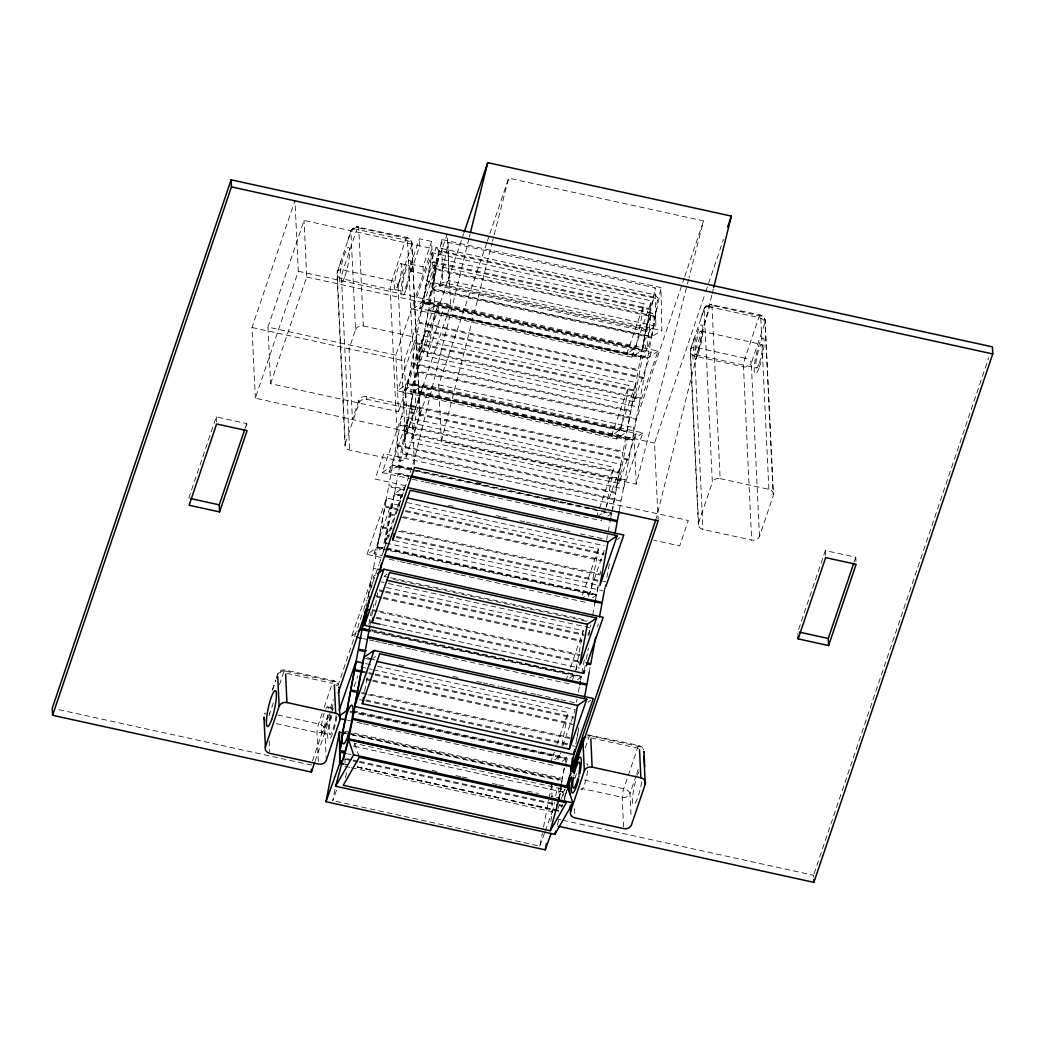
<?xml version="1.0" encoding="UTF-8"?>
<svg xmlns="http://www.w3.org/2000/svg" width="1045" height="1045" viewBox="0 0 1045 1045"><rect width="100%" height="100%" fill="white"/><g stroke="black" fill="none" stroke-linecap="round" stroke-linejoin="round"><path stroke-width="0.75" stroke-dasharray="5 3.75" d="M650.839 315.499L646.711 349.853L643.798 341.571L653.752 323.78M558.997 798.733L560.708 787.943M560.838 787.107L559.088 797.949L551.159 796.225M561.087 785.553L562.092 779.361L344.589 732.192M651.649 336.712L655.202 317.301L436.118 269.806L432.552 289.204L651.649 336.712L661.838 330.56L660.976 287.597L441.721 239.488L432.395 288.603L651.649 336.712L660.976 287.597M368.336 595.545L371.262 579.753L351.773 636.105L354.947 636.797M381.294 557.494L366.991 554.359L377.415 546.953L386.48 498.008L400.784 501.143M366.286 606.766L367.122 602.273M368.232 596.29L369.63 588.792M369.812 587.826L373.431 568.362L378.199 569.394M598.132 587.172L596.669 595.062L377.415 546.953L381.033 527.49L390.569 529.554M412.644 309.124L423.068 301.718L432.134 252.772L651.388 300.882L642.322 349.827L631.898 357.233L412.644 309.124L432.134 252.772M371.511 587.316L373.574 576.252L376.161 574.502M368.924 624.231L371.223 611.769M399.321 505.271L391.353 503.533L383.267 547.162L373.979 553.759L381.947 555.509M408.308 476.206L389.197 472.013L398.485 465.417L406.57 421.788L613.65 467.219L606.427 506.185M404.415 390.268L413.702 383.672L421.788 340.03L628.868 385.474L620.782 429.116L611.482 435.713L404.415 390.268L421.788 340.03M419.633 308.523L428.92 301.927L437.006 258.285L644.086 303.729L636 347.371L626.7 353.968L419.633 308.523L437.006 258.285M404.049 440.755L413.206 391.757L423.552 384.743L642.806 432.852L623.303 488.864L404.049 440.755L423.552 384.743M419.267 359.01L428.424 310.012L438.769 302.998L658.023 351.107L638.521 407.119L419.267 359.01L438.769 302.998M385.03 542.943L394.174 493.932L404.533 486.931L385.03 542.943L602.691 590.699M370.113 624.649L370.949 620.155M371.693 616.184L373.914 604.206M383.659 551.878L386.728 535.406L389.903 536.098M386.911 534.439L390.53 514.976L395.297 516.008M375.364 605.368L377.702 592.881M398.876 507.439L400.927 496.519M411.782 438.025L419.946 394.344L429.168 388.087L411.782 438.025L618.862 483.469L636.248 433.531L407.85 383.463L397.427 390.869L616.681 438.978L627.104 431.572L636.17 382.627L416.916 334.518L397.427 390.869M427 356.28L435.164 312.599L444.386 306.342L427 356.28L634.08 401.724L651.466 351.786L423.068 301.718L426.765 282.215L645.862 329.724L642.166 349.226L423.068 301.718M364.653 691.215L367.566 675.619M554.595 759.859L559.911 756.097L560.486 752.975M561.923 745.189L567.997 712.455L373.666 669.819M575.991 669.675L583.214 630.71L384.103 587.016M598.432 548.965L581.046 599.203L590.347 592.606L598.432 548.965L405.695 506.668M564.222 767.905L562.275 778.381L352.701 732.95M565.332 761.923L566.638 754.96M576.474 702.109L577.023 699.118M578.329 692.156L579.439 686.16M580.55 680.177L581.111 677.173L371.537 631.742M581.856 673.215L584.364 659.735M588.897 635.334L590.856 624.858M592.711 614.891L594.932 602.913M595.493 599.921L596.329 595.428L389.942 550.676M598.184 585.474L596.512 594.461L377.415 546.953M600.875 571.027L600.313 574.018L398.681 530.298M606.622 540.108L607.458 535.615M608.203 531.657L609.875 522.67M610.985 516.687L611.547 513.683L392.45 466.174L388.831 485.638L404.702 489.086M612.004 511.214L615.348 493.253L396.264 445.745M612.174 511.736L620.952 464.372L401.698 416.263L382.209 472.614L410.803 478.884M618.862 483.469L627.013 439.775L636.248 433.531M634.08 401.724L642.231 358.03L651.466 351.786M584.573 668.63L585.161 665.456M586.336 659.134L588.4 648.07M575.847 743.935L578.917 727.477M589.21 672.144L590.608 664.659M597.649 626.791L598.21 623.787M604.702 588.91L605.538 584.416M606.845 577.454L609.627 562.484M619.371 510.156L621.043 501.169L401.946 453.661L398.315 473.124L409.431 475.54M576.801 738.737L578.865 727.673M439.736 286.173L448.057 242.375L655.124 287.819L655.894 326.118L646.816 331.605L439.736 286.173L448.827 280.674L655.894 326.118M646.816 331.605L655.124 287.819M569.865 775.86L570.727 771.354L569.146 775.834M334.922 789.537L332.767 800.679L337.052 788.727M335.954 801.371L539.834 846.11L542.303 833.374M543.531 827.013L548.756 799.961M549.069 798.367L551.525 785.644M550.741 821.357L554.412 802.377M555.64 796.042L557.168 788.139M468.957 238.652L414.225 460.349L379.479 563.02M469.349 237.071L470.132 233.91M711.789 295.278L656.325 518.294M712.181 293.697L713.356 288.942M688.629 279.237L636.248 484.162L441.356 441.395L492.13 242.78M492.535 241.199L493.736 236.47M494.141 234.903L508.654 178.146L703.546 220.913L689.034 277.656M564.444 799.451L566.86 790.373L564.326 798.132M345.359 777.545L347.044 771.341M353.811 746.509L354.66 743.4L561.727 788.831L566.364 802.691M559.193 798.145L561.727 788.831M557.429 824.936L558.709 820.234M563.412 803.004L566.821 790.477M347.841 240.546C349.683 235.582 350.441 225.629 358.108 226.843L356.28 226.843L407.08 237.437L409.888 238.913L411.769 241.957L420.103 414.434M701.077 318.046C702.932 313.082 703.69 303.141 711.345 304.343L709.516 304.356L760.316 314.95L763.137 316.426L765.005 319.47L773.431 493.762M436.209 247.378L438.613 250.434L657.71 297.943L655.293 294.886L436.052 247.312L431.428 261.237L650.526 308.745L655.15 294.821M188.792 498.165L216.289 416.916L246.738 423.604L246.947 427.849M255.333 398.21L252.002 327.49L294.977 200.549L298.308 271.269L255.333 398.21L407.589 431.624L450.565 304.67L447.234 233.949L404.258 360.904L407.589 431.624M267.951 327.085L304.056 220.443L431.951 248.514L395.846 355.143L398.524 411.717L270.616 383.659L267.951 327.085L395.846 355.143M245.183 428.202L246.738 423.604M270.616 383.659L306.721 277.016L304.056 220.443M355.535 329.684A6.335 5.251 -2.7 0 1 363.346 325.935L358.722 227.849A6.335 1.097 -77.6 0 0 356.841 229.391A6.335 3.37 18.7 0 0 350.911 231.598L355.535 329.684L349.069 348.795L352.4 419.515L358.879 400.405A6.335 5.251 -2.7 0 1 366.69 396.656L415.414 407.354L415.531 409.98A6.335 5.251 -2.7 0 1 419.907 416.393L406.152 457.018A6.335 5.251 -2.7 0 1 398.341 460.754L349.618 450.068A6.335 5.251 -2.7 0 1 345.242 443.655L337.169 272.222L350.911 231.598A6.335 5.251 -2.7 0 1 358.722 227.849L407.445 238.547A6.335 5.251 -2.7 0 1 411.821 244.961L419.907 416.393M345.242 443.655L358.997 403.03L358.879 400.405M431.611 241.434L423.016 266.828L423.356 273.894L411.168 271.23L410.842 264.15L419.437 238.769L431.611 241.434L434.615 305.088L398.524 411.717M411.168 271.23L419.763 245.836L419.437 238.769M272.562 689.883L275.619 680.857M269.101 715.812A6.335 1.097 -77.6 0 1 269.819 713.265L274.404 699.719M279.498 684.671L283.574 672.64A6.335 1.097 -77.6 0 1 285.455 671.099L334.178 681.784A6.335 5.251 -2.7 0 1 338.28 684.697M414.421 464.594L410.894 389.628L461.59 239.854M462.112 238.312L463.68 233.675M322.108 713.421L318.542 723.95A6.335 1.097 -77.6 0 0 316.988 732.558L318.477 764.026M324.146 707.4L332.297 683.325A6.335 1.097 -77.6 0 1 334.178 681.784M441.356 441.395L438.691 384.821L486.722 242.923M487.244 241.382L489.334 235.216M489.857 233.675L508.654 178.146M328.104 714.754L311.096 765.031L57.018 709.281M330.168 708.667L333.264 699.523M337.888 685.873L363.255 610.92M363.778 609.379L366.913 600.104M367.435 598.563L378.956 564.561M332.95 704.748L324.799 728.822L326.21 758.709M315.028 761.439L333.081 708.118M636.248 484.162L633.583 427.588L684.227 277.983M684.749 276.442L703.546 220.913M658.167 520.88L654.51 443.093L705.205 293.305M705.728 291.764L723.506 239.266M557.795 809.339L560.891 800.209M561.413 798.68L564.496 789.537M570.635 775.73L571.654 772.725M561.23 807.276L562.262 804.232M574.881 778.512A6.335 1.097 -77.6 0 1 575.024 778.042L576.553 773.535M585.213 747.959L588.779 737.417A6.335 1.097 -77.6 0 1 590.66 735.876L639.383 746.574A6.335 5.251 -2.7 0 1 643.707 749.983M698.569 522.996L712.324 482.372L704.16 309.098A6.335 5.251 -2.7 0 1 711.958 305.362L760.682 316.047A6.335 5.251 -2.7 0 1 765.058 322.461L773.235 495.735L759.48 536.359A6.335 5.251 -2.7 0 1 751.668 540.095L702.945 529.41A6.335 5.251 -2.7 0 1 698.569 522.996L690.405 349.722L704.16 309.098A6.335 3.37 18.7 0 1 710.077 306.903A6.335 1.097 -77.6 0 1 711.958 305.362L720.136 478.623A6.335 5.251 -2.7 0 0 712.324 482.372M636.118 775.56L630.004 793.612L631.115 817.046M636.627 774.045L638.665 768.036M855.973 561.478L855.777 557.246L825.328 550.558L797.818 631.807L797.949 634.628M854.222 561.844L855.777 557.246M814.068 873.738L988.753 357.677M272.314 690.17L275.762 680.021M276.246 678.571C276.834 674.247 279.955 668.787 285.102 669.989L333.812 680.674L336.19 681.758L338.253 684.357M389.197 472.013L406.57 421.788M366.991 554.359L386.48 498.008M373.979 553.759L391.353 503.533M354.072 686.813L357.756 676.154M626.7 353.968L644.086 303.729M631.898 357.233L651.388 300.882M611.482 435.713L628.868 385.474M616.681 438.978L636.17 382.627M596.264 517.458L598.903 509.842M599.425 508.327L613.65 467.219M605.682 508.536L601.463 520.723L455.293 488.642M606.204 507.008L620.952 464.372M588.348 596.368L604.676 549.161M565.828 680.948L568.467 673.333M570.57 667.246L583.214 630.71M572.608 679.642L578.93 661.367M587.878 635.478L590.516 627.862L385.566 582.888M550.61 762.693L554.294 752.034M556.933 744.419L567.997 712.455M557.912 759.859L560.015 753.772M562.654 746.156L575.299 709.607L375.116 665.678M340.97 260.858L336.96 274.182L345.046 445.614M694.207 338.358L690.196 351.695L698.373 524.956M604.284 591.052L605.342 588.021M539.834 846.11L544.654 832.669M545.19 831.18L552.152 811.769L551.995 798.72M351.76 229.43L350.989 230.971M704.996 306.93L704.226 308.484M382.209 472.614L392.633 465.208L403.866 404.872L622.964 452.38L619.332 471.844L400.248 424.335M351.773 636.105L356.985 632.395M597.596 516.517L604.232 511.802M607.981 516.086L611.887 513.317L392.633 465.208L414.865 470.028M592.763 597.831L596.669 595.062M569.812 678.114L575.129 674.352L371.236 629.612M577.545 679.59L581.451 676.807L371.733 630.788L581.294 676.206M562.328 761.335L566.233 758.552L350.153 711.136M658.023 351.107L647.665 358.122L636.444 418.457L417.347 370.949L420.965 351.486L640.062 398.994M384.273 576.161L386.911 574.371M642.806 432.852L632.447 439.867L621.226 500.202L402.129 452.694L405.747 433.231L624.845 480.739M373.117 658.232L375.756 656.443M617.308 539.416L619.907 537.666M588.165 702.031L590.765 700.281M432.395 288.603L442.584 282.45L661.838 330.56M587.421 734.818L639.031 745.464L642.166 747.227L643.524 749.265M644.047 377.585L424.949 330.076L428.581 310.613L647.665 358.122L428.424 310.012M643.864 378.551L424.766 331.043L421.148 350.506L640.245 398.014M415.466 342.59L634.55 390.098L638.181 370.635L419.084 323.127L407.85 383.463L626.948 430.971L630.566 411.508L411.482 364M415.283 343.557L634.38 391.065L630.749 410.528L411.652 363.02M628.829 459.33L409.731 411.821L413.363 392.358L632.447 439.867L413.206 391.757M628.646 460.296L409.549 412.788L405.93 432.251L625.028 479.759M400.065 425.302L619.162 472.81L615.531 492.273L396.434 444.765M416.446 470.368L535.523 496.192M537.104 496.532L559.336 501.352M560.93 501.704L565.685 502.736M567.278 503.076L583.149 506.511M584.743 506.864L589.498 507.896M591.091 508.236L611.73 512.716M409.248 476.507L398.145 474.103L394.514 493.567L402.456 495.291M404.519 490.066L388.649 486.617L385.03 506.08L397.727 508.837M448.501 505.271L453.256 506.303M472.314 510.43L477.069 511.462M496.127 515.603L500.895 516.635M502.475 516.975L507.243 518.006M519.94 520.763L524.708 521.795M526.288 522.134L531.056 523.166M532.636 523.519L537.404 524.551M538.998 524.89L548.52 526.954M550.101 527.307L554.869 528.339M556.462 528.679L570.74 531.774M580.275 533.838L605.669 539.351M402.273 496.257L394.331 494.533L390.712 513.996L395.48 515.041M405.669 510.561L604.115 553.589M399.138 510.156L384.847 507.047L381.216 526.51L392.332 528.927M405.486 511.527L603.945 554.555M403.409 516.752L601.868 559.793M401.646 517.379L601.685 560.76M398.498 531.278L600.13 574.998M396.434 536.503L601.241 580.915M602.821 581.255L606.009 581.947M396.251 537.483L597.884 581.203M388.348 550.336L377.232 547.92L373.614 567.383L376.788 568.075M384.064 576.344L388.818 577.376M390.412 577.715L587.277 620.403M393.403 579.387L587.094 621.383M379.335 589.889L384.09 590.921M385.683 591.274L584.142 634.302M379.152 590.869L383.92 591.901M385.5 592.241L583.959 635.269M375.495 595.741L381.843 597.126M383.437 597.466L581.882 640.507M376.905 597.061L381.66 598.093M383.254 598.445L581.712 641.473M372.36 609.64L377.114 610.672M378.708 611.011L580.341 654.732M372.177 610.607L580.158 655.711M376.448 617.216L578.081 660.936M376.265 618.196L577.898 661.916M367.252 657.749L375.194 659.46M399.007 664.633L403.775 665.665M452.994 676.337L457.749 677.369M476.807 681.497L481.562 682.529M483.156 682.881L487.91 683.913M489.504 684.253L499.027 686.317M500.62 686.656L505.375 687.701M506.969 688.041L511.736 689.073M513.317 689.413L529.201 692.861M530.782 693.201L535.549 694.233M537.13 694.585L559.362 699.405M560.943 699.745L575.233 702.841M365.489 658.376L371.837 659.748M362.524 671.295L367.291 672.327M368.872 672.667L373.64 673.698M375.233 674.051L573.679 717.079M362.341 672.262L367.108 673.293M368.702 673.646L373.457 674.678M375.05 675.018L573.509 718.046M366.625 678.871L371.393 679.903M372.974 680.243L571.432 723.284M366.442 679.838L371.21 680.87M372.791 681.222L572.843 724.603M361.897 692.417L569.878 737.509M361.714 693.397L366.481 694.429M368.062 694.768L569.695 738.488M365.998 699.993L567.631 743.713M359.467 699.588L364.235 700.62M365.815 700.973L570.622 745.372M572.216 745.725L575.39 746.404M350.153 711.136L566.077 757.952M349.971 712.102L565.894 758.918M344.759 731.226L351.12 732.597M344.419 733.067L349.187 734.099M350.767 734.439L561.923 780.236M432.081 770.4L436.849 771.432M455.894 775.573L460.662 776.605M462.243 776.944L467.01 777.976M492.417 783.489L497.172 784.521M498.765 784.86L505.114 786.245M527.346 791.065L538.449 793.469M347.724 753.824L350.898 754.503M346.914 758.683L351.669 759.715M353.262 760.068L358.03 761.1M359.611 761.439L558.069 804.467M559.65 804.82L562.824 805.499M345.072 759.232L351.42 760.616M353.001 760.956L357.769 761.988M359.362 762.341L557.808 805.368M559.402 805.708L562.576 806.4M357.103 766.952L558.735 810.672M357.259 767.004L558.892 810.724M433.584 265.221L653.138 313.382A19.79 3.383 -77.6 0 1 649.337 343.557A19.79 3.383 -77.6 0 1 643.864 341.088A19.79 3.383 -77.6 0 1 653.138 313.382M410.842 264.15L423.016 266.828M400.862 263.667L408.778 265.404M700.751 331.069L761.661 344.445M695.63 354.582L756.541 367.945M395.206 289.648L403.122 291.385M298.308 271.269L450.565 304.67M428.92 301.927L636 347.371M306.721 277.016L434.615 305.088M425.106 303.86L644.66 352.021M435.164 312.599L642.231 358.03M363.346 325.935L412.07 336.634L407.445 238.547A6.335 1.097 -77.6 0 0 405.565 240.089L391.81 280.713A6.335 1.097 -77.6 0 0 390.255 289.321L398.341 460.754M252.002 327.49L404.258 360.904M438.691 384.821L633.583 427.588M413.702 383.672L620.782 429.116M410.894 389.628L654.51 443.093M419.946 394.344L627.013 439.775M358.997 403.03A6.335 5.251 -2.7 0 1 366.808 399.281L415.531 409.98M720.136 478.623L768.859 489.321A6.335 5.251 -2.7 0 1 773.235 495.735M398.485 465.417L411.234 468.212M476.546 482.542L481.314 483.6M548.22 498.269L553.001 499.327M412.396 479.237L423.512 481.667M425.106 482.019L429.874 483.064M431.454 483.417L453.7 488.302M405.63 485.742L375.181 479.067L383.776 453.674L688.289 520.488L679.694 545.882L653.817 540.2M394.174 493.932L402.116 495.683M407.132 502.541L604.141 545.764M394.357 540.565L598.249 585.291M386.454 547.867L590.347 592.606M389.236 559.232L398.772 561.322M400.353 561.674L405.12 562.719M406.714 563.072L411.482 564.117M413.062 564.47L428.959 567.944M430.54 568.297L435.308 569.342M436.901 569.695L459.134 574.58M460.727 574.92L586.245 602.469M380.798 581.843L383.972 582.535M381.725 624.623L579.23 667.964M362.889 638.534L367.657 639.592M369.251 639.932L374.019 640.977M375.599 641.33L380.367 642.375M381.961 642.727L386.728 643.772M388.309 644.112L404.206 647.6M405.787 647.952L410.554 648.997M412.148 649.35L434.393 654.222M435.974 654.575L571.027 684.214M370.1 658.82L374.868 659.865M365.58 663.588L373.522 665.338M360.917 667.023L372.072 669.466M286.722 673.32L332.297 683.325M352.831 710.652L559.911 756.097M327.608 706.916L332.349 707.961M347.672 720.279L350.859 720.985M357.207 722.382L361.975 723.427M363.569 723.767L379.453 727.255M381.046 727.607L385.801 728.652M387.395 729.005L409.64 733.877M411.234 734.23L555.809 765.959M584.455 780.119L623.747 788.74A6.335 3.37 18.7 0 1 630.004 793.612A6.335 5.251 -2.7 0 1 622.193 797.348L581.333 788.387M277.683 714.989L318.542 723.95A6.335 3.37 18.7 0 1 324.799 728.822A6.335 5.251 -2.7 0 1 316.988 732.558L276.128 723.597M342.616 732.806L345.804 733.512M352.152 734.909L558.696 780.223M321.938 732.885L329.854 734.622M354.333 746.261L562.759 791.992M357.272 767.043L559.049 811.325L559.023 808.216M345.072 766.338L349.853 767.383M351.447 767.735L552.152 811.769M556.293 818.836L561.06 819.881M562.641 820.234L813.546 875.279L813.676 878.113M354.66 743.4L359.284 757.259M825.328 550.558L825.589 556.214M768.859 489.321L760.682 316.047A6.335 1.097 -77.6 0 0 758.801 317.589L745.046 358.213A6.335 1.097 -77.6 0 0 743.491 366.834L751.668 540.095M759.48 536.359L751.303 363.085L765.058 322.461A6.335 3.37 18.7 0 0 758.801 317.589L710.077 306.903L696.323 347.528A6.335 1.097 -77.6 0 0 694.768 356.136L702.945 529.41M623.604 827.026L622.193 797.348A6.335 1.097 -77.6 0 1 623.747 788.74L637.502 748.115A6.335 1.097 -77.6 0 1 639.383 746.574M574.502 808.53L574.946 817.895M412.448 336.725L415.779 407.445M406.152 457.018L398.067 285.585L411.821 244.961A6.335 3.37 18.7 0 0 405.565 240.089L356.841 229.391L343.087 270.015A6.335 1.097 -77.6 0 0 341.532 278.636L349.618 450.068M366.69 396.656L366.808 399.281M269.166 740.748L269.675 751.76M216.289 416.916L216.55 422.585M448.057 242.375L448.827 280.674M441.721 239.488L442.584 282.45M558.788 787.995L558.905 798.876M551.838 784.05L551.982 797.087M344.981 758.174L345.059 764.705M570.622 771.314A19.79 3.383 -77.6 0 1 569.708 775.442M565.28 788.949A19.79 3.383 -77.6 0 1 561.492 787.238M561.87 781.869A19.79 3.383 -77.6 0 1 564.378 768.48M565.815 763.333A19.79 3.383 -77.6 0 1 569.185 755.026M641.695 781.764A18.353 3.174 -77.6 0 1 633.479 804.637A18.353 3.174 -77.6 0 1 636.131 779.335M637.489 775.194A18.353 3.174 -77.6 0 1 638.9 771.785M587.852 735.798A6.335 5.251 -2.7 0 1 590.66 735.876M638.613 748.416A6.335 3.37 18.7 0 0 637.502 748.115L588.779 737.417A6.335 3.37 18.7 0 0 586.545 737.182M574.58 777.95A6.335 3.37 18.7 0 1 575.024 778.042M579.439 775.625A18.353 3.174 -77.6 0 1 579.021 777.441M586.532 764.039A13.298 2.299 -77.6 0 1 587.786 765.541M587.59 770.766A13.298 2.299 -77.6 0 1 584.207 785.278A13.298 2.299 -77.6 0 1 580.85 789.132M578.577 775.468A13.298 2.299 -77.6 0 1 578.277 776.788M573.757 776.056A13.298 2.299 -77.6 0 1 574.032 774.711M285.455 671.099A6.335 5.251 -2.7 0 0 277.656 674.835A6.335 3.37 18.7 0 1 283.574 672.64M269.283 713.147A6.335 3.37 18.7 0 1 269.819 713.265M335.759 684.697A6.335 3.37 18.7 0 1 337.117 685.703M336.869 716.674A18.353 3.174 -77.6 0 1 328.652 739.533A18.353 3.174 -77.6 0 1 331.304 714.231M332.663 710.104A18.353 3.174 -77.6 0 1 333.12 708.876M325.779 709.072A13.298 2.299 -77.6 0 1 328.378 709.241M327.986 715.041A13.298 2.299 -77.6 0 1 321.86 732.872A13.298 2.299 -77.6 0 1 324.094 713.461M336.059 715.577A13.298 2.299 -77.6 0 1 331.892 732.022A13.298 2.299 -77.6 0 1 329.07 730.991A13.298 2.299 -77.6 0 1 332.336 714.218M438.508 251.309L436.287 268.839L655.385 316.348L657.605 298.818L438.508 251.309M407.668 384.429L404.049 403.892L623.147 451.401L626.765 431.938L407.668 384.429M422.885 302.684L419.267 322.147L638.364 369.656L641.983 350.193L422.885 302.684M417.164 371.916L413.533 391.379L632.63 438.887L636.261 419.424L417.164 371.916M432.382 290.183L428.75 309.633L647.848 357.142L651.466 337.692L432.382 290.183M431.18 262.138L426.961 281.236L646.058 328.744L650.277 309.647L431.18 262.138M347.737 764.927L342.969 763.895L347.75 764.953M391.81 280.713L343.087 270.015A6.335 3.37 18.7 0 0 337.169 272.222A6.335 5.251 -2.7 0 0 341.532 278.636L390.255 289.321A6.335 5.251 -2.7 0 0 398.067 285.585A6.335 3.37 18.7 0 0 391.81 280.713M745.046 358.213L696.323 347.528A6.335 3.37 18.7 0 0 690.405 349.722A6.335 5.251 -2.7 0 0 694.768 356.136L743.491 366.834A6.335 5.251 -2.7 0 0 751.303 363.085A6.335 3.37 18.7 0 0 745.046 358.213M698.164 353.772A18.353 3.174 -77.6 0 0 702.122 325.06A18.353 3.174 -77.6 0 0 693.449 349.709A18.353 3.174 -77.6 0 0 698.164 353.772M759.441 366.834A18.353 3.174 -77.6 0 0 763.399 338.11A18.353 3.174 -77.6 0 0 754.738 362.772A18.353 3.174 -77.6 0 0 759.441 366.834M698.36 349.984A12.031 2.077 -77.6 0 0 700.947 331.174A12.031 2.077 -77.6 0 0 695.278 347.319A12.031 2.077 -77.6 0 0 698.36 349.984M759.258 363.346A12.031 2.077 -77.6 0 0 761.857 344.536A12.031 2.077 -77.6 0 0 756.175 360.682A12.031 2.077 -77.6 0 0 759.258 363.346M344.928 276.272A18.353 3.174 -77.6 0 0 348.873 247.547A18.353 3.174 -77.6 0 0 340.213 272.209A18.353 3.174 -77.6 0 0 344.928 276.272M406.205 289.321A18.353 3.174 -77.6 0 0 410.162 260.61A18.353 3.174 -77.6 0 0 401.489 285.259A18.353 3.174 -77.6 0 0 406.205 289.321M398.223 284.567A13.298 2.299 -77.6 0 0 401.084 263.771A13.298 2.299 -77.6 0 0 394.801 281.627A13.298 2.299 -77.6 0 0 398.223 284.567M406.139 286.304A13.298 2.299 -77.6 0 0 409 265.508A13.298 2.299 -77.6 0 0 402.73 283.365A13.298 2.299 -77.6 0 0 406.139 286.304M430.017 295.448A19.79 3.383 -77.6 0 0 433.819 265.273A19.79 3.383 -77.6 0 0 424.557 292.979A19.79 3.383 -77.6 0 0 430.017 295.448"/><path stroke-width="1.5" d="M342.838 732.728L339.899 751.224L344.667 752.256M342.995 731.853L340.004 750.441L344.759 751.473M339.155 715.995L346.979 710.443L356.045 661.498L362.406 662.896M358.291 631.467L362.197 628.698L365.711 609.757M343.178 730.886L346.796 711.423M346.979 710.443L350.597 690.98L358.539 692.704M362.197 628.698L370.139 630.422L362.197 628.698L365.815 609.235L369.003 609.927M584.73 670.341L583.685 673.372L364.431 625.263L369.747 596.799M354.595 706.433L363.738 657.423L374.097 650.421L593.351 698.53L573.849 754.542L354.595 706.433L374.097 650.421M356.293 698.909L352.661 718.372L571.759 765.867L574.828 749.409M356.476 697.929L360.094 678.466M360.277 677.5L363.895 658.036M364.078 657.057L367.709 637.594L586.794 685.102L584.573 697.08M369.839 626.138L367.879 636.627L586.976 684.122L589.21 672.144M379.858 572.32L381.529 563.333M380.132 624.27L372.164 622.533L373.039 617.843M393.926 533.969L392.763 540.213L410.149 490.275L617.229 535.706L599.843 585.644L607.994 541.963L617.229 535.706M362.328 703.703L379.714 653.765L586.794 699.196L569.394 749.134L362.328 703.703L363.49 697.459M579.818 664.842L587.394 624.27L596.63 618.026L389.55 572.582L372.164 622.533M579.714 684.671L580.275 681.667M594.932 602.913L595.493 599.921M610.149 521.168L610.711 518.176M569.394 749.134L577.558 705.453L586.794 699.196M583.685 673.372L584.273 670.211M594.409 644.229L590.791 663.693L586.023 662.661M594.592 643.25L595.702 637.267M599.503 616.824L602.011 603.357L384.508 556.188M604.428 590.399L602.194 602.377L384.691 555.222M615.009 533.59L617.229 521.612L410.842 476.86M619.084 511.658L617.412 520.632L411.025 475.88M573.849 754.542L574.737 749.801M569.577 777.349L567.866 786.362L348.769 738.854L352.492 719.339L571.576 766.847L570.727 771.354L655.816 519.783M551.081 833.544L545.242 849.833L325.988 801.724L339.442 732.114L342.616 732.806M545.242 849.833L546.47 843.511M470.524 232.317L487.728 162.641L731.343 216.106L713.748 287.362M343.74 758.004L348.573 739.834L567.67 787.342L572.869 802.887L554.869 834.341L335.615 786.232L348.416 739.233L567.67 787.342M550.31 830.736L566.364 802.691L359.284 757.259L343.243 785.304L550.31 830.736L558.775 799.699M554.869 834.341L555.731 831.206M558.213 826.255L813.872 882.359L992.75 353.941L992.41 346.862L231.128 179.818L52.25 708.236L52.59 715.303L311.423 772.098L314.519 762.968M52.59 715.303L231.454 186.898L231.128 179.818M219.568 511.919L247.077 430.671L216.629 423.996L189.119 505.244L219.568 511.919L219.241 504.853L244.661 429.73M338.632 689.765L340.043 719.652L326.288 760.277A6.335 5.251 -2.7 0 1 318.477 764.026L269.754 753.327A6.335 5.251 -2.7 0 1 265.378 746.914L279.133 706.289L277.722 676.402M464.202 232.134L487.728 162.641M338.214 692.939L414.565 467.428L658.167 520.88L573.091 772.242M727.686 226.909L731.343 216.106M570.126 777.232L569.107 780.249L569.773 794.304M572.164 771.223L582.862 739.625A6.335 3.37 18.7 0 1 584.116 737.692M567.409 789.001L571.537 776.814M643.903 756.11L645.235 784.22L631.48 824.845A6.335 5.251 -2.7 0 1 623.669 828.594L574.946 817.895A6.335 5.251 -2.7 0 1 570.583 811.482L584.325 770.857L582.862 739.625A6.335 5.251 -2.7 0 1 585.252 736.751M798.158 638.874L825.654 557.625L856.116 564.313L828.607 645.562L798.158 638.874L798.027 636.052M828.607 645.562L828.267 638.482L853.7 563.373M339.194 710.234L356.045 661.498M364.431 625.263L383.933 569.238L603.187 617.347L586.323 665.796M605.865 586.506L623.787 535.04L407.707 487.623M580.811 663.418L596.63 618.026M325.988 801.724L339.795 763.216L339.442 732.114M335.615 786.232L353.615 754.777L348.416 739.233M339.795 763.216L342.969 763.895L339.795 763.216L343.478 758.892M377.454 573.627L383.933 569.238M378.199 569.394L381.373 570.087M587.434 663.98L590.608 664.659M369.956 631.389L362.014 629.678L358.396 649.141L366.338 650.852M364.561 651.479L358.213 650.108L354.595 669.571L362.524 671.295M362.341 672.262L354.412 670.55L350.78 690.013L357.142 691.385M346.143 753.471L339.782 752.1L339.638 763.163L342.812 763.856M231.454 186.898L992.75 353.941M407.289 497.916L607.994 541.963M190.308 498.504L219.241 504.853M799.347 632.134L828.267 638.482M386.689 580.236L587.394 624.27M356.541 637.15L361.309 638.195M376.853 661.407L577.558 705.453M584.325 770.857A6.335 5.251 -2.7 0 1 592.136 767.121L640.859 777.807A6.335 5.251 -2.7 0 1 645.235 784.22M279.133 706.289A6.335 5.251 -2.7 0 1 286.944 702.553L335.667 713.239A6.335 5.251 -2.7 0 1 340.043 719.652M339.729 718.542L346.091 719.94M353.615 754.777L572.869 802.887M813.741 879.524L813.872 882.359M639.54 749.696L640.859 777.807M590.817 739.011L592.136 767.121M570.283 805.238L570.583 811.482M334.335 684.932L335.667 713.239M311.292 769.277L311.423 772.098M285.612 674.234L286.944 702.553M263.98 717.027L265.378 746.914M643.994 751.538L644.7 766.638M572.255 758.056A19.79 3.383 -77.6 0 1 570.622 771.314M569.381 776.801A19.79 3.383 -77.6 0 1 566.024 787.29M569.381 783.75A6.335 5.251 -2.7 0 1 569.107 780.249A6.335 3.37 18.7 0 1 570.622 778.198M643.968 752.034A6.335 5.251 -2.7 0 1 643.89 752.531M573.587 772.751A18.353 3.174 -77.6 0 1 580.21 757.155A18.353 3.174 -77.6 0 1 579.818 773.77M578.59 779.204A18.353 3.174 -77.6 0 1 572.399 793.037A18.353 3.174 -77.6 0 1 572.438 778.251M574.332 773.391A13.298 2.299 -77.6 0 1 579.139 762.105A13.298 2.299 -77.6 0 1 578.852 774.136M577.963 778.068A13.298 2.299 -77.6 0 1 573.483 788.087A13.298 2.299 -77.6 0 1 573.509 777.389M264.816 719.9A6.335 5.251 -2.7 0 1 263.797 717.941M338.763 687.257A6.335 5.251 -2.7 0 1 338.684 687.741M264.803 713.735A6.335 3.37 18.7 0 1 265.156 713.526M348.116 735.419A19.79 3.383 -77.6 0 0 351.917 705.244A19.79 3.383 -77.6 0 0 342.655 732.937A19.79 3.383 -77.6 0 0 348.116 735.419M271.661 719.509A18.353 3.174 -77.6 0 0 275.619 690.797A18.353 3.174 -77.6 0 0 266.945 715.446A18.353 3.174 -77.6 0 0 271.661 719.509"/></g></svg>
